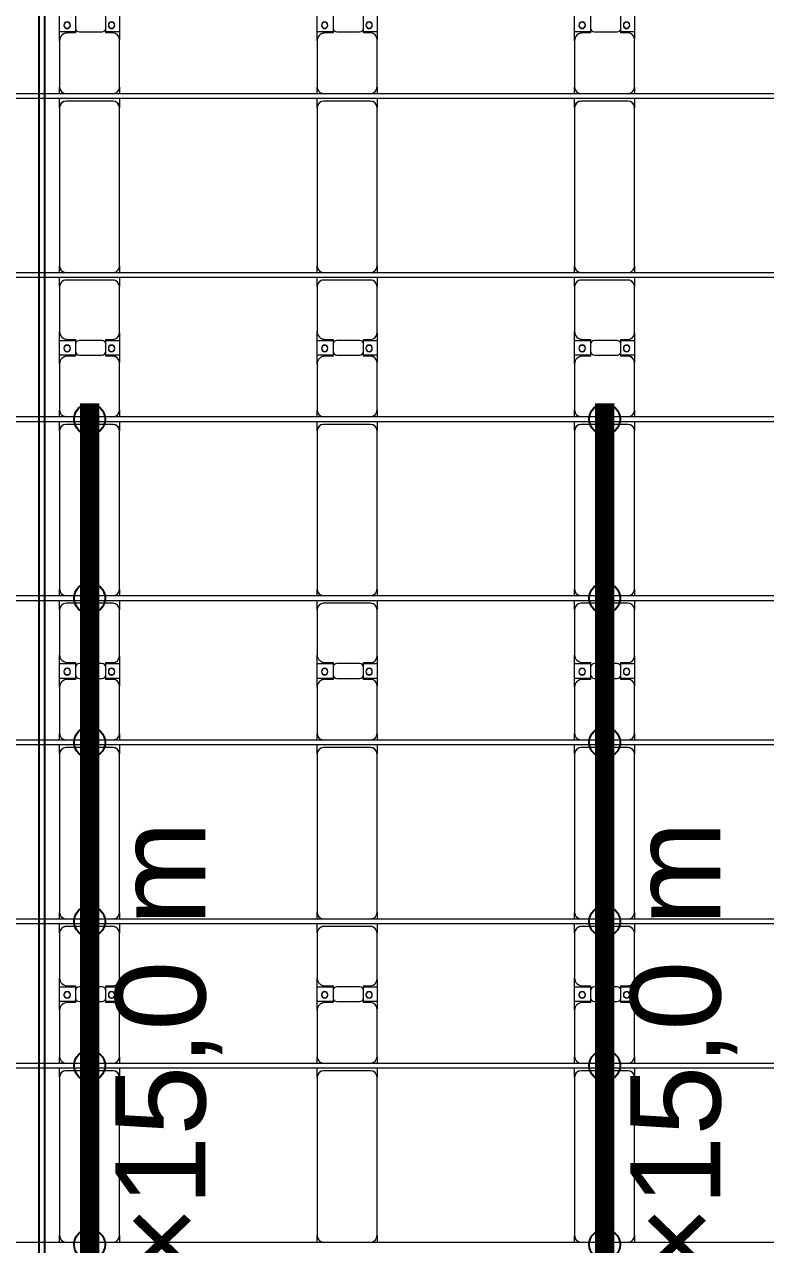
# Model space of a CAD drawing. Header units: millimetres. Extents: x -147246 to 112336, y -213734 to -86506.
# Drawn here: x -110621 to -104865, y -159845 to -150369 of the extents above; entities that cross this region are included whole.
import ezdxf

# ---------------------------------------------------------------- set-up
doc = ezdxf.new("R2010")
doc.units = ezdxf.units.MM
doc.layers.add('A-GENM', color=13, linetype='Continuous', lineweight=9)
doc.layers.add('S-BEAM', color=12, linetype='Continuous', lineweight=9)
doc.layers.add('GC-GHI CHU', color=2, linetype='Continuous')
doc.layers.add('GC-HOP 40x60 GIA CUONG', color=1, linetype='Continuous')
doc.styles.add('GC_VN', font='arial.ttf')

# ---------------------------------------------------------------- blocks, each defined once
blk = doc.blocks.new('Dầm C52 - Dầm C52-18783-BỐ TRÍ KHUNG KẾT CẤU BÈ PIN 05')
at = {"layer": 'S-BEAM', "color": 1}
for p, q in [((-74474.3, 20), (74474.3, 20)), ((74474.3, -20), (-74474.3, -20))]:
    blk.add_line(p, q, dxfattribs=at)
blk = doc.blocks.new('Dầm C52 - Dầm C52-18784-BỐ TRÍ KHUNG KẾT CẤU BÈ PIN 05')
at = {"layer": 'S-BEAM', "color": 1}
for p, q in [((-74474.3, 20), (74474.3, 20)), ((74474.3, -20), (-74474.3, -20))]:
    blk.add_line(p, q, dxfattribs=at)
blk = doc.blocks.new('Dầm C52 - Dầm C52-18785-BỐ TRÍ KHUNG KẾT CẤU BÈ PIN 05')
at = {"layer": 'S-BEAM', "color": 1}
for p, q in [((-74474.3, 20), (74474.3, 20)), ((74474.3, -20), (-74474.3, -20))]:
    blk.add_line(p, q, dxfattribs=at)
blk = doc.blocks.new('Dầm C52 - Dầm C52-18786-BỐ TRÍ KHUNG KẾT CẤU BÈ PIN 05')
at = {"layer": 'S-BEAM', "color": 1}
for p, q in [((-74474.3, 20), (74474.3, 20)), ((74474.3, -20), (-74474.3, -20))]:
    blk.add_line(p, q, dxfattribs=at)
blk = doc.blocks.new('Dầm C52 - Dầm C52-18787-BỐ TRÍ KHUNG KẾT CẤU BÈ PIN 05')
at = {"layer": 'S-BEAM', "color": 1}
blk.add_line((74474.3, -20), (-74474.3, -20), dxfattribs=at)
blk = doc.blocks.new('Dầm C52 - Hộp 40x60-38180-BỐ TRÍ KHUNG KẾT CẤU BÈ PIN 05')
at = {"layer": 'S-BEAM', "color": 3, "lineweight": 25}
for p, q in [((-38419.7, 20), (38419.7, 20)), ((38419.7, -20), (-38419.7, -20))]:
    blk.add_line(p, q, dxfattribs=at)
blk = doc.blocks.new('Dai phao do pin - DẢI PHAO ĐỠ PIN-36287-BỐ TRÍ KHUNG KẾT CẤU BÈ PIN 05')
at = {"layer": 'A-GENM', "color": 7}
for p, q in [((6860.5, 241.6), (6909.7, 241.6)), ((8140.3, 241.6), (6909.7, 241.6)), ((8140.3, 241.6), (8210.5, 241.6)), ((8190.3, -173.4), (8190.3, 191.6)), ((8250.5, 241.6), (8299.7, 241.6)), ((8659.7, 241.6), (8299.7, 241.6)), ((8659.7, 241.6), (8842.2, 241.6)), ((8727.8, 241.6), (8910.3, 241.6)), ((8727.8, 118.2), (8727.8, 241.6)), ((8842.2, 241.6), (8842.2, 118.2)), ((9260.3, 241.6), (8910.3, 241.6)), ((9260.3, 241.6), (9330.5, 241.6)), ((9310.3, -173.4), (9310.3, 191.6)), ((9370.5, 241.6), (9419.7, 241.6)), ((10650.3, 241.6), (9419.7, 241.6)), ((10650.3, 241.6), (10720.5, 241.6)), ((10700.3, -173.4), (10700.3, 191.6)), ((10760.5, 241.6), (10809.7, 241.6)), ((11169.7, 241.6), (10809.7, 241.6)), ((11169.7, 241.6), (11352.2, 241.6)), ((11237.8, 241.6), (11420.3, 241.6)), ((11237.8, 118.2), (11237.8, 241.6)), ((11352.2, 241.6), (11352.2, 118.2)), ((11770.3, 241.6), (11420.3, 241.6)), ((11770.3, 241.6), (11840.5, 241.6)), ((11820.3, -173.4), (11820.3, 191.6)), ((11880.5, 241.6), (11929.7, 241.6)), ((13160.3, 241.6), (11929.7, 241.6)), ((13160.3, 241.6), (13230.5, 241.6)), ((13210.3, -173.4), (13210.3, 191.6)), ((13270.5, 241.6), (13319.7, 241.6)), ((13679.7, 241.6), (13319.7, 241.6)), ((13679.7, 241.6), (13862.2, 241.6)), ((13747.8, 241.6), (13930.3, 241.6)), ((13747.8, 118.2), (13747.8, 241.6)), ((13862.2, 241.6), (13862.2, 118.2)), ((14280.3, 241.6), (13930.3, 241.6)), ((14280.3, 241.6), (14350.5, 241.6)), ((14330.3, -173.4), (14330.3, 191.6)), ((14390.5, 241.6), (14439.7, 241.6)), ((15670.3, 241.6), (14439.7, 241.6)), ((15670.3, 241.6), (15740.5, 241.6)), ((15720.3, -173.4), (15720.3, 191.6)), ((15780.5, 241.6), (15829.7, 241.6)), ((16189.7, 241.6), (15829.7, 241.6)), ((16189.7, 241.6), (16372.2, 241.6)), ((16257.8, 241.6), (16440.3, 241.6)), ((16257.8, 118.2), (16257.8, 241.6)), ((8719.7, 118.2), (8719.7, 181.6)), ((8812.2, 118.2), (8719.7, 118.2)), ((8850.3, 118.2), (8757.8, 118.2)), ((8850.3, 181.6), (8850.3, 118.2)), ((11229.7, 118.2), (11229.7, 181.6)), ((11322.2, 118.2), (11229.7, 118.2)), ((11360.3, 118.2), (11267.8, 118.2)), ((11360.3, 181.6), (11360.3, 118.2)), ((13739.7, 118.2), (13739.7, 181.6)), ((13832.2, 118.2), (13739.7, 118.2)), ((13870.3, 118.2), (13777.8, 118.2)), ((13870.3, 181.6), (13870.3, 118.2)), ((16249.7, 118.2), (16249.7, 181.6)), ((16342.2, 118.2), (16249.7, 118.2)), ((16380.3, 118.2), (16287.8, 118.2)), ((8727.8, 88.2), (8727.8, -88.2)), ((8842.2, -88.2), (8842.2, 88.2)), ((11237.8, 88.2), (11237.8, -88.2)), ((11352.2, -88.2), (11352.2, 88.2)), ((13747.8, 88.2), (13747.8, -88.2)), ((13862.2, -88.2), (13862.2, 88.2)), ((16257.8, 88.2), (16257.8, -88.2)), ((8719.7, -173.4), (8719.7, -118.2)), ((8719.7, -118.2), (8812.2, -118.2)), ((8727.8, -223.4), (8727.8, -118.2)), ((8757.8, -118.2), (8850.3, -118.2)), ((8842.2, -118.2), (8842.2, -223.4)), ((8850.3, -118.2), (8850.3, -173.4)), ((11229.7, -173.4), (11229.7, -118.2)), ((11229.7, -118.2), (11322.2, -118.2)), ((11237.8, -223.4), (11237.8, -118.2)), ((11267.8, -118.2), (11360.3, -118.2)), ((11352.2, -118.2), (11352.2, -223.4)), ((11360.3, -118.2), (11360.3, -173.4)), ((13739.7, -173.4), (13739.7, -118.2)), ((13739.7, -118.2), (13832.2, -118.2)), ((13747.8, -223.4), (13747.8, -118.2)), ((13777.8, -118.2), (13870.3, -118.2)), ((13862.2, -118.2), (13862.2, -223.4)), ((13870.3, -118.2), (13870.3, -173.4)), ((16249.7, -173.4), (16249.7, -118.2)), ((16249.7, -118.2), (16342.2, -118.2)), ((16257.8, -223.4), (16257.8, -118.2)), ((16287.8, -118.2), (16380.3, -118.2)), ((6909.7, -223.4), (6860.5, -223.4)), ((6909.7, -223.4), (8140.3, -223.4)), ((8210.5, -223.4), (8140.3, -223.4)), ((8299.7, -223.4), (8250.5, -223.4)), ((8299.7, -223.4), (8669.7, -223.4)), ((8842.2, -223.4), (8669.7, -223.4)), ((8900.3, -223.4), (8727.8, -223.4)), ((8900.3, -223.4), (9260.3, -223.4)), ((9330.5, -223.4), (9260.3, -223.4)), ((9419.7, -223.4), (9370.5, -223.4)), ((9419.7, -223.4), (10650.3, -223.4)), ((10720.5, -223.4), (10650.3, -223.4)), ((10809.7, -223.4), (10760.5, -223.4)), ((10809.7, -223.4), (11179.7, -223.4)), ((11352.2, -223.4), (11179.7, -223.4)), ((11410.3, -223.4), (11237.8, -223.4)), ((11410.3, -223.4), (11770.3, -223.4)), ((11840.5, -223.4), (11770.3, -223.4)), ((11929.7, -223.4), (11880.5, -223.4)), ((11929.7, -223.4), (13160.3, -223.4)), ((13230.5, -223.4), (13160.3, -223.4)), ((13319.7, -223.4), (13270.5, -223.4)), ((13319.7, -223.4), (13689.7, -223.4)), ((13862.2, -223.4), (13689.7, -223.4)), ((13920.3, -223.4), (13747.8, -223.4)), ((13920.3, -223.4), (14280.3, -223.4)), ((14350.5, -223.4), (14280.3, -223.4)), ((14439.7, -223.4), (14390.5, -223.4)), ((14439.7, -223.4), (15670.3, -223.4)), ((15740.5, -223.4), (15670.3, -223.4)), ((15829.7, -223.4), (15780.5, -223.4)), ((15829.7, -223.4), (16199.7, -223.4)), ((16372.2, -223.4), (16199.7, -223.4)), ((16430.3, -223.4), (16257.8, -223.4))]:
    blk.add_line(p, q, dxfattribs=at)
for centre, radius, start, end in [((6909.7, 191.6), 50, 90, 173.05948), ((6909.7, 191.6), 50, 105, 173.05948), ((8140.3, 191.6), 50, 360, 90), ((8140.3, 191.6), 50, 15, 90), ((8299.7, 191.6), 50, 90, 173.05948), ((8299.7, 191.6), 50, 135, 173.05948), ((8659.7, 181.6), 60, 0, 90), ((8659.7, 181.6), 60, 0, 30), ((8778.6, 183.2), 25, 0, 180), ((8781.4, 183.2), 25, 360, 180), ((8910.3, 181.6), 60, 90, 180), ((8910.3, 181.6), 60, 150, 180), ((9260.3, 191.6), 50, 360, 90), ((9260.3, 191.6), 50, 360, 45), ((9419.7, 191.6), 50, 90, 173.05948), ((9419.7, 191.6), 50, 105, 173.05948), ((10650.3, 191.6), 50, 0, 90), ((10650.3, 191.6), 50, 15, 90), ((10809.7, 191.6), 50, 90, 173.05948), ((10809.7, 191.6), 50, 138.21149, 173.05948), ((11169.7, 181.6), 60, 360, 90), ((11169.7, 181.6), 60, 360, 30), ((11288.6, 183.2), 25, 0, 180), ((11291.4, 183.2), 25, 0, 180), ((11420.3, 181.6), 60, 90, 180), ((11420.3, 181.6), 60, 150, 180), ((11770.3, 191.6), 50, 0, 90), ((11770.3, 191.6), 50, 0, 45), ((11929.7, 191.6), 50, 90, 173.05948), ((11929.7, 191.6), 50, 105, 173.05948), ((13160.3, 191.6), 50, 0, 90), ((13160.3, 191.6), 50, 15, 90), ((13319.7, 191.6), 50, 90, 173.05948), ((13319.7, 191.6), 50, 135, 173.05948), ((13679.7, 181.6), 60, 0, 90), ((13679.7, 181.6), 60, 0, 30), ((13798.6, 183.2), 25, 360, 180), ((13801.4, 183.2), 25, 0, 180), ((13930.3, 181.6), 60, 90, 180), ((13930.3, 181.6), 60, 150, 180), ((14280.3, 191.6), 50, 0, 90), ((14280.3, 191.6), 50, 0, 45), ((14439.7, 191.6), 50, 90, 173.05948), ((14439.7, 191.6), 50, 105, 173.05948), ((15670.3, 191.6), 50, 360, 90), ((15670.3, 191.6), 50, 15, 90), ((15829.7, 191.6), 50, 90, 173.05948), ((15829.7, 191.6), 50, 135, 173.05948), ((16189.7, 181.6), 60, 0, 90), ((16189.7, 181.6), 60, 0, 30), ((16308.6, 183.2), 25, 360, 180), ((16311.4, 183.2), 25, 0, 180), ((8757.8, 88.2), 30, 90, 180), ((8778.6, 183.2), 25, 180, 0), ((8781.4, 183.2), 25, 180, 360), ((8812.2, 88.2), 30, 360, 90), ((11267.8, 88.2), 30, 90, 180), ((11288.6, 183.2), 25, 180, 0), ((11291.4, 183.2), 25, 180, 0), ((11322.2, 88.2), 30, 360, 90), ((13777.8, 88.2), 30, 90, 180), ((13798.6, 183.2), 25, 180, 0), ((13801.4, 183.2), 25, 180, 360), ((13832.2, 88.2), 30, 0, 90), ((16287.8, 88.2), 30, 90, 180), ((16308.6, 183.2), 25, 180, 0), ((16311.4, 183.2), 25, 180, 0), ((8757.8, -88.2), 30, 180, 270), ((8812.2, -88.2), 30, 270, 360), ((11267.8, -88.2), 30, 180, 270), ((11322.2, -88.2), 30, 270, 360), ((13777.8, -88.2), 30, 180, 270), ((13832.2, -88.2), 30, 270, 360), ((16287.8, -88.2), 30, 180, 270), ((6909.7, -173.4), 50, 186.94052, 270), ((6909.7, -173.4), 50, 186.94052, 270), ((8140.3, -173.4), 50, 270, 360), ((8140.3, -173.4), 50, 285, 360), ((8299.7, -173.4), 50, 186.94052, 270), ((8299.7, -173.4), 50, 186.94052, 225), ((8669.7, -173.4), 50, 270, 0), ((8669.7, -173.4), 50, 315, 0), ((8778.6, -161.8), 25, 360, 180), ((8778.6, -161.8), 25, 180, 0), ((8781.4, -161.8), 25, 0, 180), ((8781.4, -161.8), 25, 180, 0), ((8900.3, -173.4), 50, 180, 270), ((8900.3, -173.4), 50, 180, 225), ((9260.3, -173.4), 50, 270, 360), ((9260.3, -173.4), 50, 315, 360), ((9419.7, -173.4), 50, 186.94052, 270), ((9419.7, -173.4), 50, 186.94052, 270), ((10650.3, -173.4), 50, 270, 0), ((10650.3, -173.4), 50, 285, 0), ((10809.7, -173.4), 50, 186.94052, 270), ((10809.7, -173.4), 50, 186.94052, 221.79177), ((11179.7, -173.4), 50, 270, 360), ((11179.7, -173.4), 50, 315, 360), ((11288.6, -161.8), 25, 360, 180), ((11288.6, -161.8), 25, 180, 0), ((11291.4, -161.8), 25, 0, 180), ((11291.4, -161.8), 25, 180, 0), ((11410.3, -173.4), 50, 180, 270), ((11410.3, -173.4), 50, 180, 225), ((11770.3, -173.4), 50, 270, 360), ((11770.3, -173.4), 50, 315, 360), ((11929.7, -173.4), 50, 186.94052, 270), ((11929.7, -173.4), 50, 186.94052, 270), ((13160.3, -173.4), 50, 270, 0), ((13160.3, -173.4), 50, 285, 360), ((13319.7, -173.4), 50, 186.94052, 270), ((13319.7, -173.4), 50, 186.94052, 225), ((13689.7, -173.4), 50, 270, 360), ((13689.7, -173.4), 50, 315, 360), ((13798.6, -161.8), 25, 360, 180), ((13798.6, -161.8), 25, 180, 0), ((13801.4, -161.8), 25, 360, 180), ((13801.4, -161.8), 25, 180, 0), ((13920.3, -173.4), 50, 180, 270), ((13920.3, -173.4), 50, 180, 225), ((14280.3, -173.4), 50, 270, 360), ((14280.3, -173.4), 50, 315, 360), ((14439.7, -173.4), 50, 186.94052, 270), ((14439.7, -173.4), 50, 186.94052, 270), ((15670.3, -173.4), 50, 270, 360), ((15670.3, -173.4), 50, 285, 360), ((15829.7, -173.4), 50, 186.94052, 270), ((15829.7, -173.4), 50, 186.94052, 225), ((16199.7, -173.4), 50, 270, 360), ((16199.7, -173.4), 50, 315, 0), ((16308.6, -161.8), 25, 360, 180), ((16308.6, -161.8), 25, 180, 0), ((16311.4, -161.8), 25, 360, 180), ((16311.4, -161.8), 25, 180, 360)]:
    blk.add_arc(centre, radius, start, end, dxfattribs=at)
blk = doc.blocks.new('Dai phao do pin - DẢI PHAO ĐỠ PIN-36318-BỐ TRÍ KHUNG KẾT CẤU BÈ PIN 05')
at = {"layer": 'A-GENM', "color": 7}
for p, q in [((6860.5, 241.6), (6909.7, 241.6)), ((8140.3, 241.6), (6909.7, 241.6)), ((8140.3, 241.6), (8210.5, 241.6)), ((8190.3, -173.4), (8190.3, 191.6)), ((8250.5, 241.6), (8299.7, 241.6)), ((8659.7, 241.6), (8299.7, 241.6)), ((8659.7, 241.6), (8842.2, 241.6)), ((8727.8, 241.6), (8910.3, 241.6)), ((8727.8, 118.2), (8727.8, 241.6)), ((8842.2, 241.6), (8842.2, 118.2)), ((9260.3, 241.6), (8910.3, 241.6)), ((9260.3, 241.6), (9330.5, 241.6)), ((9310.3, -173.4), (9310.3, 191.6)), ((9370.5, 241.6), (9419.7, 241.6)), ((10650.3, 241.6), (9419.7, 241.6)), ((10650.3, 241.6), (10720.5, 241.6)), ((10700.3, -173.4), (10700.3, 191.6)), ((10760.5, 241.6), (10809.7, 241.6)), ((11169.7, 241.6), (10809.7, 241.6)), ((11169.7, 241.6), (11352.2, 241.6)), ((11237.8, 241.6), (11420.3, 241.6)), ((11237.8, 118.2), (11237.8, 241.6)), ((11352.2, 241.6), (11352.2, 118.2)), ((11770.3, 241.6), (11420.3, 241.6)), ((11770.3, 241.6), (11840.5, 241.6)), ((11820.3, -173.4), (11820.3, 191.6)), ((11880.5, 241.6), (11929.7, 241.6)), ((13160.3, 241.6), (11929.7, 241.6)), ((13160.3, 241.6), (13230.5, 241.6)), ((13210.3, -173.4), (13210.3, 191.6)), ((13270.5, 241.6), (13319.7, 241.6)), ((13679.7, 241.6), (13319.7, 241.6)), ((13679.7, 241.6), (13862.2, 241.6)), ((13747.8, 241.6), (13930.3, 241.6)), ((13747.8, 118.2), (13747.8, 241.6)), ((13862.2, 241.6), (13862.2, 118.2)), ((14280.3, 241.6), (13930.3, 241.6)), ((14280.3, 241.6), (14350.5, 241.6)), ((14330.3, -173.4), (14330.3, 191.6)), ((14390.5, 241.6), (14439.7, 241.6)), ((15670.3, 241.6), (14439.7, 241.6)), ((15670.3, 241.6), (15740.5, 241.6)), ((15720.3, -173.4), (15720.3, 191.6)), ((15780.5, 241.6), (15829.7, 241.6)), ((16189.7, 241.6), (15829.7, 241.6)), ((16189.7, 241.6), (16372.2, 241.6)), ((16257.8, 241.6), (16440.3, 241.6)), ((16257.8, 118.2), (16257.8, 241.6)), ((8719.7, 118.2), (8719.7, 181.6)), ((8812.2, 118.2), (8719.7, 118.2)), ((8850.3, 118.2), (8757.8, 118.2)), ((8850.3, 181.6), (8850.3, 118.2)), ((11229.7, 118.2), (11229.7, 181.6)), ((11322.2, 118.2), (11229.7, 118.2)), ((11360.3, 118.2), (11267.8, 118.2)), ((11360.3, 181.6), (11360.3, 118.2)), ((13739.7, 118.2), (13739.7, 181.6)), ((13832.2, 118.2), (13739.7, 118.2)), ((13870.3, 118.2), (13777.8, 118.2)), ((13870.3, 181.6), (13870.3, 118.2)), ((16249.7, 118.2), (16249.7, 181.6)), ((16342.2, 118.2), (16249.7, 118.2)), ((16380.3, 118.2), (16287.8, 118.2)), ((8727.8, 88.2), (8727.8, -88.2)), ((8842.2, -88.2), (8842.2, 88.2)), ((11237.8, 88.2), (11237.8, -88.2)), ((11352.2, -88.2), (11352.2, 88.2)), ((13747.8, 88.2), (13747.8, -88.2)), ((13862.2, -88.2), (13862.2, 88.2)), ((16257.8, 88.2), (16257.8, -88.2)), ((8719.7, -173.4), (8719.7, -118.2)), ((8719.7, -118.2), (8812.2, -118.2)), ((8727.8, -223.4), (8727.8, -118.2)), ((8757.8, -118.2), (8850.3, -118.2)), ((8842.2, -118.2), (8842.2, -223.4)), ((8850.3, -118.2), (8850.3, -173.4)), ((11229.7, -173.4), (11229.7, -118.2)), ((11229.7, -118.2), (11322.2, -118.2)), ((11237.8, -223.4), (11237.8, -118.2)), ((11267.8, -118.2), (11360.3, -118.2)), ((11352.2, -118.2), (11352.2, -223.4)), ((11360.3, -118.2), (11360.3, -173.4)), ((13739.7, -173.4), (13739.7, -118.2)), ((13739.7, -118.2), (13832.2, -118.2)), ((13747.8, -223.4), (13747.8, -118.2)), ((13777.8, -118.2), (13870.3, -118.2)), ((13862.2, -118.2), (13862.2, -223.4)), ((13870.3, -118.2), (13870.3, -173.4)), ((16249.7, -173.4), (16249.7, -118.2)), ((16249.7, -118.2), (16342.2, -118.2)), ((16257.8, -223.4), (16257.8, -118.2)), ((16287.8, -118.2), (16380.3, -118.2)), ((6909.7, -223.4), (6860.5, -223.4)), ((6909.7, -223.4), (8140.3, -223.4)), ((8210.5, -223.4), (8140.3, -223.4)), ((8299.7, -223.4), (8250.5, -223.4)), ((8299.7, -223.4), (8669.7, -223.4)), ((8842.2, -223.4), (8669.7, -223.4)), ((8900.3, -223.4), (8727.8, -223.4)), ((8900.3, -223.4), (9260.3, -223.4)), ((9330.5, -223.4), (9260.3, -223.4)), ((9419.7, -223.4), (9370.5, -223.4)), ((9419.7, -223.4), (10650.3, -223.4)), ((10720.5, -223.4), (10650.3, -223.4)), ((10809.7, -223.4), (10760.5, -223.4)), ((10809.7, -223.4), (11179.7, -223.4)), ((11352.2, -223.4), (11179.7, -223.4)), ((11410.3, -223.4), (11237.8, -223.4)), ((11410.3, -223.4), (11770.3, -223.4)), ((11840.5, -223.4), (11770.3, -223.4)), ((11929.7, -223.4), (11880.5, -223.4)), ((11929.7, -223.4), (13160.3, -223.4)), ((13230.5, -223.4), (13160.3, -223.4)), ((13319.7, -223.4), (13270.5, -223.4)), ((13319.7, -223.4), (13689.7, -223.4)), ((13862.2, -223.4), (13689.7, -223.4)), ((13920.3, -223.4), (13747.8, -223.4)), ((13920.3, -223.4), (14280.3, -223.4)), ((14350.5, -223.4), (14280.3, -223.4)), ((14439.7, -223.4), (14390.5, -223.4)), ((14439.7, -223.4), (15670.3, -223.4)), ((15740.5, -223.4), (15670.3, -223.4)), ((15829.7, -223.4), (15780.5, -223.4)), ((15829.7, -223.4), (16199.7, -223.4)), ((16372.2, -223.4), (16199.7, -223.4)), ((16430.3, -223.4), (16257.8, -223.4))]:
    blk.add_line(p, q, dxfattribs=at)
for centre, radius, start, end in [((6909.7, 191.6), 50, 90, 173.05948), ((6909.7, 191.6), 50, 105, 173.05948), ((8140.3, 191.6), 50, 360, 90), ((8140.3, 191.6), 50, 18.25949, 90), ((8299.7, 191.6), 50, 90, 173.05948), ((8299.7, 191.6), 50, 135, 173.05948), ((8659.7, 181.6), 60, 0, 90), ((8659.7, 181.6), 60, 0, 25.40125), ((8778.6, 183.2), 25, 0, 180), ((8781.4, 183.2), 25, 360, 180), ((8910.3, 181.6), 60, 90, 180), ((8910.3, 181.6), 60, 154.59816, 180), ((9260.3, 191.6), 50, 360, 90), ((9260.3, 191.6), 50, 360, 45), ((9419.7, 191.6), 50, 90, 173.05948), ((9419.7, 191.6), 50, 105, 173.05948), ((10650.3, 191.6), 50, 0, 90), ((10650.3, 191.6), 50, 18.27197, 90), ((10809.7, 191.6), 50, 90, 173.05948), ((10809.7, 191.6), 50, 138.1964, 173.05948), ((11169.7, 181.6), 60, 360, 90), ((11169.7, 181.6), 60, 360, 25.41165), ((11288.6, 183.2), 25, 0, 180), ((11291.4, 183.2), 25, 0, 180), ((11420.3, 181.6), 60, 90, 180), ((11420.3, 181.6), 60, 154.58776, 180), ((11770.3, 191.6), 50, 0, 90), ((11770.3, 191.6), 50, 0, 45), ((11929.7, 191.6), 50, 90, 173.05948), ((11929.7, 191.6), 50, 105, 173.05948), ((13160.3, 191.6), 50, 0, 90), ((13160.3, 191.6), 50, 18.28445, 90), ((13319.7, 191.6), 50, 90, 173.05948), ((13319.7, 191.6), 50, 135, 173.05948), ((13679.7, 181.6), 60, 0, 90), ((13679.7, 181.6), 60, 0, 25.42205), ((13798.6, 183.2), 25, 360, 180), ((13801.4, 183.2), 25, 0, 180), ((13930.3, 181.6), 60, 90, 180), ((13930.3, 181.6), 60, 154.57736, 180), ((14280.3, 191.6), 50, 0, 90), ((14280.3, 191.6), 50, 0, 45), ((14439.7, 191.6), 50, 90, 173.05948), ((14439.7, 191.6), 50, 105, 173.05948), ((15670.3, 191.6), 50, 360, 90), ((15670.3, 191.6), 50, 18.29693, 90), ((15829.7, 191.6), 50, 90, 173.05948), ((15829.7, 191.6), 50, 135, 173.05948), ((16189.7, 181.6), 60, 0, 90), ((16189.7, 181.6), 60, 0, 25.43245), ((16308.6, 183.2), 25, 360, 180), ((16311.4, 183.2), 25, 0, 180), ((8757.8, 88.2), 30, 90, 180), ((8778.6, 183.2), 25, 180, 0), ((8781.4, 183.2), 25, 180, 360), ((8812.2, 88.2), 30, 360, 90), ((11267.8, 88.2), 30, 90, 180), ((11288.6, 183.2), 25, 180, 0), ((11291.4, 183.2), 25, 180, 0), ((11322.2, 88.2), 30, 360, 90), ((13777.8, 88.2), 30, 90, 180), ((13798.6, 183.2), 25, 180, 0), ((13801.4, 183.2), 25, 180, 360), ((13832.2, 88.2), 30, 0, 90), ((16287.8, 88.2), 30, 90, 180), ((16308.6, 183.2), 25, 180, 0), ((16311.4, 183.2), 25, 180, 0), ((8757.8, -88.2), 30, 180, 270), ((8812.2, -88.2), 30, 270, 360), ((11267.8, -88.2), 30, 180, 270), ((11322.2, -88.2), 30, 270, 360), ((13777.8, -88.2), 30, 180, 270), ((13832.2, -88.2), 30, 270, 360), ((16287.8, -88.2), 30, 180, 270), ((6909.7, -173.4), 50, 186.94052, 270), ((6909.7, -173.4), 50, 186.94052, 270), ((8140.3, -173.4), 50, 270, 360), ((8140.3, -173.4), 50, 285, 360), ((8299.7, -173.4), 50, 186.94052, 270), ((8299.7, -173.4), 50, 186.94052, 225), ((8669.7, -173.4), 50, 270, 0), ((8669.7, -173.4), 50, 315, 0), ((8778.6, -161.8), 25, 360, 180), ((8778.6, -161.8), 25, 180, 0), ((8781.4, -161.8), 25, 0, 180), ((8781.4, -161.8), 25, 180, 0), ((8900.3, -173.4), 50, 180, 270), ((8900.3, -173.4), 50, 180, 225), ((9260.3, -173.4), 50, 270, 360), ((9260.3, -173.4), 50, 315, 360), ((9419.7, -173.4), 50, 186.94052, 270), ((9419.7, -173.4), 50, 186.94052, 270), ((10650.3, -173.4), 50, 270, 0), ((10650.3, -173.4), 50, 285, 0), ((10809.7, -173.4), 50, 186.94052, 270), ((10809.7, -173.4), 50, 186.94052, 221.80685), ((11179.7, -173.4), 50, 270, 360), ((11179.7, -173.4), 50, 315, 360), ((11288.6, -161.8), 25, 360, 180), ((11288.6, -161.8), 25, 180, 0), ((11291.4, -161.8), 25, 0, 180), ((11291.4, -161.8), 25, 180, 0), ((11410.3, -173.4), 50, 180, 270), ((11410.3, -173.4), 50, 180, 225), ((11770.3, -173.4), 50, 270, 360), ((11770.3, -173.4), 50, 315, 360), ((11929.7, -173.4), 50, 186.94052, 270), ((11929.7, -173.4), 50, 186.94052, 270), ((13160.3, -173.4), 50, 270, 0), ((13160.3, -173.4), 50, 285, 360), ((13319.7, -173.4), 50, 186.94052, 270), ((13319.7, -173.4), 50, 186.94052, 225), ((13689.7, -173.4), 50, 270, 360), ((13689.7, -173.4), 50, 315, 360), ((13798.6, -161.8), 25, 360, 180), ((13798.6, -161.8), 25, 180, 0), ((13801.4, -161.8), 25, 360, 180), ((13801.4, -161.8), 25, 180, 0), ((13920.3, -173.4), 50, 180, 270), ((13920.3, -173.4), 50, 180, 225), ((14280.3, -173.4), 50, 270, 360), ((14280.3, -173.4), 50, 315, 360), ((14439.7, -173.4), 50, 186.94052, 270), ((14439.7, -173.4), 50, 186.94052, 270), ((15670.3, -173.4), 50, 270, 360), ((15670.3, -173.4), 50, 285, 360), ((15829.7, -173.4), 50, 186.94052, 270), ((15829.7, -173.4), 50, 186.94052, 225), ((16199.7, -173.4), 50, 270, 360), ((16199.7, -173.4), 50, 315, 0), ((16308.6, -161.8), 25, 360, 180), ((16308.6, -161.8), 25, 180, 0), ((16311.4, -161.8), 25, 360, 180), ((16311.4, -161.8), 25, 180, 360)]:
    blk.add_arc(centre, radius, start, end, dxfattribs=at)
blk = doc.blocks.new('Dai phao do pin - DẢI PHAO ĐỠ PIN-36349-BỐ TRÍ KHUNG KẾT CẤU BÈ PIN 05')
at = {"layer": 'A-GENM', "color": 7}
for p, q in [((6860.5, 241.6), (6909.7, 241.6)), ((8140.3, 241.6), (6909.7, 241.6)), ((8140.3, 241.6), (8210.5, 241.6)), ((8190.3, -173.4), (8190.3, 191.6)), ((8250.5, 241.6), (8299.7, 241.6)), ((8659.7, 241.6), (8299.7, 241.6)), ((8659.7, 241.6), (8842.2, 241.6)), ((8727.8, 241.6), (8910.3, 241.6)), ((8727.8, 118.2), (8727.8, 241.6)), ((8842.2, 241.6), (8842.2, 118.2)), ((9260.3, 241.6), (8910.3, 241.6)), ((9260.3, 241.6), (9330.5, 241.6)), ((9310.3, -173.4), (9310.3, 191.6)), ((9370.5, 241.6), (9419.7, 241.6)), ((10650.3, 241.6), (9419.7, 241.6)), ((10650.3, 241.6), (10720.5, 241.6)), ((10700.3, -173.4), (10700.3, 191.6)), ((10760.5, 241.6), (10809.7, 241.6)), ((11169.7, 241.6), (10809.7, 241.6)), ((11169.7, 241.6), (11352.2, 241.6)), ((11237.8, 241.6), (11420.3, 241.6)), ((11237.8, 118.2), (11237.8, 241.6)), ((11352.2, 241.6), (11352.2, 118.2)), ((11770.3, 241.6), (11420.3, 241.6)), ((11770.3, 241.6), (11840.5, 241.6)), ((11820.3, -173.4), (11820.3, 191.6)), ((11880.5, 241.6), (11929.7, 241.6)), ((13160.3, 241.6), (11929.7, 241.6)), ((13160.3, 241.6), (13230.5, 241.6)), ((13210.3, -173.4), (13210.3, 191.6)), ((13270.5, 241.6), (13319.7, 241.6)), ((13679.7, 241.6), (13319.7, 241.6)), ((13679.7, 241.6), (13862.2, 241.6)), ((13747.8, 241.6), (13930.3, 241.6)), ((13747.8, 118.2), (13747.8, 241.6)), ((13862.2, 241.6), (13862.2, 118.2)), ((14280.3, 241.6), (13930.3, 241.6)), ((14280.3, 241.6), (14350.5, 241.6)), ((14330.3, -173.4), (14330.3, 191.6)), ((14390.5, 241.6), (14439.7, 241.6)), ((15670.3, 241.6), (14439.7, 241.6)), ((15670.3, 241.6), (15740.5, 241.6)), ((15720.3, -173.4), (15720.3, 191.6)), ((15780.5, 241.6), (15829.7, 241.6)), ((16189.7, 241.6), (15829.7, 241.6)), ((16189.7, 241.6), (16372.2, 241.6)), ((16257.8, 241.6), (16440.3, 241.6)), ((16257.8, 118.2), (16257.8, 241.6)), ((8719.7, 118.2), (8719.7, 181.6)), ((8812.2, 118.2), (8719.7, 118.2)), ((8850.3, 118.2), (8757.8, 118.2)), ((8850.3, 181.6), (8850.3, 118.2)), ((11229.7, 118.2), (11229.7, 181.6)), ((11322.2, 118.2), (11229.7, 118.2)), ((11360.3, 118.2), (11267.8, 118.2)), ((11360.3, 181.6), (11360.3, 118.2)), ((13739.7, 118.2), (13739.7, 181.6)), ((13832.2, 118.2), (13739.7, 118.2)), ((13870.3, 118.2), (13777.8, 118.2)), ((13870.3, 181.6), (13870.3, 118.2)), ((16249.7, 118.2), (16249.7, 181.6)), ((16342.2, 118.2), (16249.7, 118.2)), ((16380.3, 118.2), (16287.8, 118.2)), ((8727.8, 88.2), (8727.8, -88.2)), ((8842.2, -88.2), (8842.2, 88.2)), ((11237.8, 88.2), (11237.8, -88.2)), ((11352.2, -88.2), (11352.2, 88.2)), ((13747.8, 88.2), (13747.8, -88.2)), ((13862.2, -88.2), (13862.2, 88.2)), ((16257.8, 88.2), (16257.8, -88.2)), ((8719.7, -173.4), (8719.7, -118.2)), ((8719.7, -118.2), (8812.2, -118.2)), ((8727.8, -223.4), (8727.8, -118.2)), ((8757.8, -118.2), (8850.3, -118.2)), ((8842.2, -118.2), (8842.2, -223.4)), ((8850.3, -118.2), (8850.3, -173.4)), ((11229.7, -173.4), (11229.7, -118.2)), ((11229.7, -118.2), (11322.2, -118.2)), ((11237.8, -223.4), (11237.8, -118.2)), ((11267.8, -118.2), (11360.3, -118.2)), ((11352.2, -118.2), (11352.2, -223.4)), ((11360.3, -118.2), (11360.3, -173.4)), ((13739.7, -173.4), (13739.7, -118.2)), ((13739.7, -118.2), (13832.2, -118.2)), ((13747.8, -223.4), (13747.8, -118.2)), ((13777.8, -118.2), (13870.3, -118.2)), ((13862.2, -118.2), (13862.2, -223.4)), ((13870.3, -118.2), (13870.3, -173.4)), ((16249.7, -173.4), (16249.7, -118.2)), ((16249.7, -118.2), (16342.2, -118.2)), ((16257.8, -223.4), (16257.8, -118.2)), ((16287.8, -118.2), (16380.3, -118.2)), ((6909.7, -223.4), (6860.5, -223.4)), ((6909.7, -223.4), (8140.3, -223.4)), ((8210.5, -223.4), (8140.3, -223.4)), ((8299.7, -223.4), (8250.5, -223.4)), ((8299.7, -223.4), (8669.7, -223.4)), ((8842.2, -223.4), (8669.7, -223.4)), ((8900.3, -223.4), (8727.8, -223.4)), ((8900.3, -223.4), (9260.3, -223.4)), ((9330.5, -223.4), (9260.3, -223.4)), ((9419.7, -223.4), (9370.5, -223.4)), ((9419.7, -223.4), (10650.3, -223.4)), ((10720.5, -223.4), (10650.3, -223.4)), ((10809.7, -223.4), (10760.5, -223.4)), ((10809.7, -223.4), (11179.7, -223.4)), ((11352.2, -223.4), (11179.7, -223.4)), ((11410.3, -223.4), (11237.8, -223.4)), ((11410.3, -223.4), (11770.3, -223.4)), ((11840.5, -223.4), (11770.3, -223.4)), ((11929.7, -223.4), (11880.5, -223.4)), ((11929.7, -223.4), (13160.3, -223.4)), ((13230.5, -223.4), (13160.3, -223.4)), ((13319.7, -223.4), (13270.5, -223.4)), ((13319.7, -223.4), (13689.7, -223.4)), ((13862.2, -223.4), (13689.7, -223.4)), ((13920.3, -223.4), (13747.8, -223.4)), ((13920.3, -223.4), (14280.3, -223.4)), ((14350.5, -223.4), (14280.3, -223.4)), ((14439.7, -223.4), (14390.5, -223.4)), ((14439.7, -223.4), (15670.3, -223.4)), ((15740.5, -223.4), (15670.3, -223.4)), ((15829.7, -223.4), (15780.5, -223.4)), ((15829.7, -223.4), (16199.7, -223.4)), ((16372.2, -223.4), (16199.7, -223.4)), ((16430.3, -223.4), (16257.8, -223.4))]:
    blk.add_line(p, q, dxfattribs=at)
for centre, radius, start, end in [((6909.7, 191.6), 50, 90, 173.05948), ((6909.7, 191.6), 50, 105, 173.05948), ((8140.3, 191.6), 50, 360, 90), ((8140.3, 191.6), 50, 15, 90), ((8299.7, 191.6), 50, 90, 173.05948), ((8299.7, 191.6), 50, 135, 173.05948), ((8659.7, 181.6), 60, 0, 90), ((8659.7, 181.6), 60, 0, 30), ((8778.6, 183.2), 25, 0, 180), ((8781.4, 183.2), 25, 360, 180), ((8910.3, 181.6), 60, 90, 180), ((8910.3, 181.6), 60, 150, 180), ((9260.3, 191.6), 50, 360, 90), ((9260.3, 191.6), 50, 360, 45), ((9419.7, 191.6), 50, 90, 173.05948), ((9419.7, 191.6), 50, 105, 173.05948), ((10650.3, 191.6), 50, 0, 90), ((10650.3, 191.6), 50, 15, 90), ((10809.7, 191.6), 50, 90, 173.05948), ((10809.7, 191.6), 50, 138.18131, 173.05948), ((11169.7, 181.6), 60, 360, 90), ((11169.7, 181.6), 60, 360, 30), ((11288.6, 183.2), 25, 0, 180), ((11291.4, 183.2), 25, 0, 180), ((11420.3, 181.6), 60, 90, 180), ((11420.3, 181.6), 60, 150, 180), ((11770.3, 191.6), 50, 0, 90), ((11770.3, 191.6), 50, 0, 45), ((11929.7, 191.6), 50, 90, 173.05948), ((11929.7, 191.6), 50, 105, 173.05948), ((13160.3, 191.6), 50, 0, 90), ((13160.3, 191.6), 50, 15, 90), ((13319.7, 191.6), 50, 90, 173.05948), ((13319.7, 191.6), 50, 135, 173.05948), ((13679.7, 181.6), 60, 0, 90), ((13679.7, 181.6), 60, 0, 30), ((13798.6, 183.2), 25, 360, 180), ((13801.4, 183.2), 25, 0, 180), ((13930.3, 181.6), 60, 90, 180), ((13930.3, 181.6), 60, 150, 180), ((14280.3, 191.6), 50, 0, 90), ((14280.3, 191.6), 50, 0, 45), ((14439.7, 191.6), 50, 90, 173.05948), ((14439.7, 191.6), 50, 105, 173.05948), ((15670.3, 191.6), 50, 360, 90), ((15670.3, 191.6), 50, 15, 90), ((15829.7, 191.6), 50, 90, 173.05948), ((15829.7, 191.6), 50, 135, 173.05948), ((16189.7, 181.6), 60, 0, 90), ((16189.7, 181.6), 60, 0, 30), ((16308.6, 183.2), 25, 360, 180), ((16311.4, 183.2), 25, 0, 180), ((8757.8, 88.2), 30, 90, 180), ((8778.6, 183.2), 25, 180, 0), ((8781.4, 183.2), 25, 180, 360), ((8812.2, 88.2), 30, 360, 90), ((11267.8, 88.2), 30, 90, 180), ((11288.6, 183.2), 25, 180, 0), ((11291.4, 183.2), 25, 180, 0), ((11322.2, 88.2), 30, 360, 90), ((13777.8, 88.2), 30, 90, 180), ((13798.6, 183.2), 25, 180, 0), ((13801.4, 183.2), 25, 180, 360), ((13832.2, 88.2), 30, 0, 90), ((16287.8, 88.2), 30, 90, 180), ((16308.6, 183.2), 25, 180, 0), ((16311.4, 183.2), 25, 180, 0), ((8757.8, -88.2), 30, 180, 270), ((8812.2, -88.2), 30, 270, 360), ((11267.8, -88.2), 30, 180, 270), ((11322.2, -88.2), 30, 270, 360), ((13777.8, -88.2), 30, 180, 270), ((13832.2, -88.2), 30, 270, 360), ((16287.8, -88.2), 30, 180, 270), ((6909.7, -173.4), 50, 186.94052, 270), ((6909.7, -173.4), 50, 186.94052, 270), ((8140.3, -173.4), 50, 270, 360), ((8140.3, -173.4), 50, 285, 360), ((8299.7, -173.4), 50, 186.94052, 270), ((8299.7, -173.4), 50, 186.94052, 225), ((8669.7, -173.4), 50, 270, 0), ((8669.7, -173.4), 50, 315, 0), ((8778.6, -161.8), 25, 360, 180), ((8778.6, -161.8), 25, 180, 0), ((8781.4, -161.8), 25, 0, 180), ((8781.4, -161.8), 25, 180, 0), ((8900.3, -173.4), 50, 180, 270), ((8900.3, -173.4), 50, 180, 225), ((9260.3, -173.4), 50, 270, 360), ((9260.3, -173.4), 50, 315, 360), ((9419.7, -173.4), 50, 186.94052, 270), ((9419.7, -173.4), 50, 186.94052, 270), ((10650.3, -173.4), 50, 270, 0), ((10650.3, -173.4), 50, 285, 0), ((10809.7, -173.4), 50, 186.94052, 270), ((10809.7, -173.4), 50, 186.94052, 221.82194), ((11179.7, -173.4), 50, 270, 360), ((11179.7, -173.4), 50, 315, 360), ((11288.6, -161.8), 25, 360, 180), ((11288.6, -161.8), 25, 180, 0), ((11291.4, -161.8), 25, 0, 180), ((11291.4, -161.8), 25, 180, 0), ((11410.3, -173.4), 50, 180, 270), ((11410.3, -173.4), 50, 180, 225), ((11770.3, -173.4), 50, 270, 360), ((11770.3, -173.4), 50, 315, 360), ((11929.7, -173.4), 50, 186.94052, 270), ((11929.7, -173.4), 50, 186.94052, 270), ((13160.3, -173.4), 50, 270, 0), ((13160.3, -173.4), 50, 285, 360), ((13319.7, -173.4), 50, 186.94052, 270), ((13319.7, -173.4), 50, 186.94052, 225), ((13689.7, -173.4), 50, 270, 360), ((13689.7, -173.4), 50, 315, 360), ((13798.6, -161.8), 25, 360, 180), ((13798.6, -161.8), 25, 180, 0), ((13801.4, -161.8), 25, 360, 180), ((13801.4, -161.8), 25, 180, 0), ((13920.3, -173.4), 50, 180, 270), ((13920.3, -173.4), 50, 180, 225), ((14280.3, -173.4), 50, 270, 360), ((14280.3, -173.4), 50, 315, 360), ((14439.7, -173.4), 50, 186.94052, 270), ((14439.7, -173.4), 50, 186.94052, 270), ((15670.3, -173.4), 50, 270, 360), ((15670.3, -173.4), 50, 285, 360), ((15829.7, -173.4), 50, 186.94052, 270), ((15829.7, -173.4), 50, 186.94052, 225), ((16199.7, -173.4), 50, 270, 360), ((16199.7, -173.4), 50, 315, 0), ((16308.6, -161.8), 25, 360, 180), ((16308.6, -161.8), 25, 180, 0), ((16311.4, -161.8), 25, 360, 180), ((16311.4, -161.8), 25, 180, 360)]:
    blk.add_arc(centre, radius, start, end, dxfattribs=at)
blk = doc.blocks.new('HOBANMONG_BEPIN 5_rvt-1-BỐ TRÍ KHUNG KẾT CẤU BÈ PIN 05')
at = {"layer": 'A-GENM', "color": 3, "lineweight": 25, "rotation": 89.99977101252024}
for name, p in [('Dai phao do pin - DẢI PHAO ĐỠ PIN-36287-BỐ TRÍ KHUNG KẾT CẤU BÈ PIN 05', (-110105.8, -166685.2)), ('Dai phao do pin - DẢI PHAO ĐỠ PIN-36318-BỐ TRÍ KHUNG KẾT CẤU BÈ PIN 05', (-108105.8, -166685.2)), ('Dai phao do pin - DẢI PHAO ĐỠ PIN-36349-BỐ TRÍ KHUNG KẾT CẤU BÈ PIN 05', (-106105.8, -166685.2))]:
    blk.add_blockref(name, p, dxfattribs=at)
at = {"layer": 'S-BEAM', "color": 3, "lineweight": 25}
for name, p, rotation in [('Dầm C52 - Hộp 40x60-38180-BỐ TRÍ KHUNG KẾT CẤU BÈ PIN 05', (-110485.6, -130974.4), 269.9997710125197), ('Dầm C52 - Dầm C52-18783-BỐ TRÍ KHUNG KẾT CẤU BÈ PIN 05', (-66080, -150924.9), 179.9997710135151), ('Dầm C52 - Dầm C52-18784-BỐ TRÍ KHUNG KẾT CẤU BÈ PIN 05', (-66080, -152314.9), 179.9997710135151), ('Dầm C52 - Dầm C52-18784-BỐ TRÍ KHUNG KẾT CẤU BÈ PIN 05', (-66080, -153434.9), 179.9997710135151), ('Dầm C52 - Dầm C52-18785-BỐ TRÍ KHUNG KẾT CẤU BÈ PIN 05', (-66080.1, -154824.9), 179.9997710135151), ('Dầm C52 - Dầm C52-18785-BỐ TRÍ KHUNG KẾT CẤU BÈ PIN 05', (-66080.1, -155944.9), 179.9997710135151), ('Dầm C52 - Dầm C52-18786-BỐ TRÍ KHUNG KẾT CẤU BÈ PIN 05', (-66080.1, -157334.9), 179.9997710135151), ('Dầm C52 - Dầm C52-18786-BỐ TRÍ KHUNG KẾT CẤU BÈ PIN 05', (-66080.1, -158454.9), 179.9997710135151), ('Dầm C52 - Dầm C52-18787-BỐ TRÍ KHUNG KẾT CẤU BÈ PIN 05', (-66080.1, -159844.9), 179.9997710135151)]:
    blk.add_blockref(name, p, dxfattribs=dict(at, rotation=rotation))

msp = doc.modelspace()

# ---------------------------------------------------------------- linework, layer by layer
at = {"layer": 'GC-HOP 40x60 GIA CUONG', "const_width": 150}
for points in [[(-110114.8, -168310.8), (-110114.8, -153310.8)], [(-106114.8, -168310.8), (-106114.8, -153310.8)]]:
    msp.add_lwpolyline(points, dxfattribs=at)
at = {"layer": 'GC-HOP 40x60 GIA CUONG'}
for centre in [(-110114.8, -153434.9), (-106114.8, -153434.9), (-110114.8, -154824.9), (-106114.8, -154824.9), (-110114.8, -155944.9), (-106114.8, -155944.9), (-110114.8, -157334.9), (-106114.8, -157334.9), (-110114.8, -158454.9), (-106114.8, -158454.9), (-110114.8, -159844.9), (-106114.8, -159844.9)]:
    msp.add_circle(centre, 120, dxfattribs=at)

# ---------------------------------------------------------------- block references
at = {"lineweight": 5}
msp.add_blockref('HOBANMONG_BEPIN 5_rvt-1-BỐ TRÍ KHUNG KẾT CẤU BÈ PIN 05', (0, 0), dxfattribs=at)

# ---------------------------------------------------------------- texts
at = {"layer": 'GC-GHI CHU', "style": 'GC_VN'}
for s, p in [('B5-18: 1×15,0 m', (-109214.8, -163810.8)), ('B5-19: 1×15,0 m', (-105214.8, -163810.8))]:
    msp.add_text(s, height=700, rotation=90, dxfattribs=at).set_placement(p)

doc.saveas('drawing.dxf')
